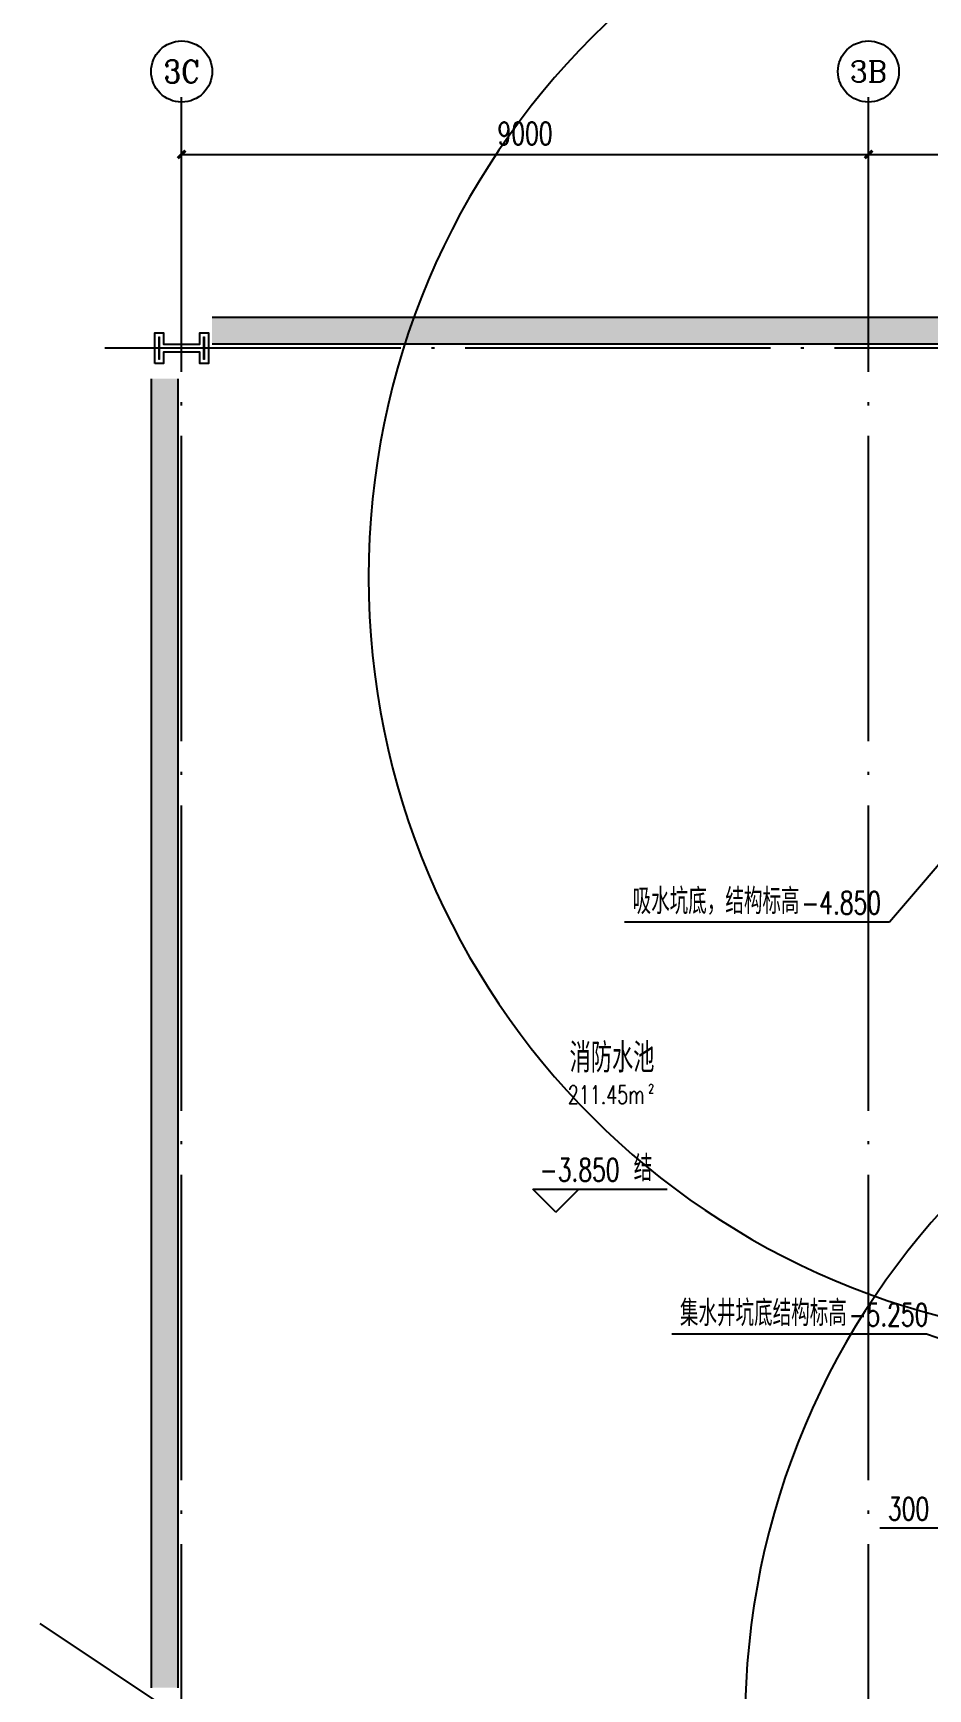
# Model space of a CAD drawing. Extents: x -821772 to -21949, y 506164 to 1049594.
# Drawn here: x -118800 to -107076, y 583055 to 604747 of the extents above; entities that cross this region are included whole.
import ezdxf
from ezdxf.enums import TextEntityAlignment as Align
from ezdxf.xclip import XClip

# ---------------------------------------------------------------- set-up
doc = ezdxf.new("R2010")
doc.units = 0
doc.header["$LTSCALE"] = 1000
doc.header["$MEASUREMENT"] = 0
doc.header["$XCLIPFRAME"] = 2
doc.linetypes.add('10平面20250807_t3$0$DOTE', pattern=[2.42, 2, -0.2, 0.02, -0.2])
doc.layers.get('Defpoints').update_dxf_attribs({"color": 210})
for name, color, linetype in [('10平面20250807_t3$0$A-AXIS-D', 8, 'Continuous'), ('10平面20250807_t3$0$A-AXIS-DOTE', 8, '10平面20250807_t3$0$DOTE'), ('10平面20250807_t3$0$A-HATCH-2', 8, 'Continuous'), ('10平面20250807_t3$0$A-LIN-V', 8, 'Continuous'), ('10平面20250807_t3$0$A-防火门窗', 8, 'Continuous'), ('10平面20250807_t3$0$AS-COLN', 8, 'Continuous'), ('10平面20250807_t3$0$AS-WALL', 8, 'Continuous'), ('10平面20250807_t3$0$PUB_TEXT', 8, 'Continuous'), ('10平面20250807_t3$0$SB_ZF消火栓', 10, 'Continuous'), ('10平面20250807_t3$0$SB_ZF消火栓M', 10, 'Continuous'), ('10平面20250807_t3$0$建-墙-填充', 8, 'Continuous'), ('10平面20250807_t3$0$建-标高', 8, 'Continuous')]:
    doc.layers.add(name, color=color, linetype=linetype)
doc.layers.add('10平面20250807_t3$0$S-col', color=8, linetype='Continuous', lineweight=0)
doc.styles.add('10平面20250807_t3$0$_TCH_AXIS', font='COMPLEX', dxfattribs={"bigfont": 'GBCBIG'})
doc.styles.add('10平面20250807_t3$0$_TCH_DIM_T3', font='SIMPLEX', dxfattribs={"width": 0.705882, "bigfont": 'GBCBIG'})
doc.styles.add('10平面20250807_t3$0$A-AREA', font='SIMPLEX', dxfattribs={"bigfont": 'GBCBIG'})
doc.styles.add('10平面20250807_t3$0$A-STANDARD', font='SIMPLEX', dxfattribs={"bigfont": 'GBCBIG'})
doc.dimstyles.new('10平面20250807_t3$0$_TCH_ARCH&&100', dxfattribs={"dimtxt": 297.5, "dimasz": 100, "dimexe": 100, "dimexo": 100, "dimgap": 126.25, "dimtad": 1, "dimdec": 0, "dimzin": 0, "dimdsep": 46, "dimtxsty": '10平面20250807_t3$0$_TCH_DIM_T3', "dimblk": '10平面20250807_t3$0$_ArchTick', "dimcen": 0.09, "dimclrt": 7, "dimazin": 2, "dimtfac": 1, "dimtdec": 0, "dimtix": 1, "dimtmove": 2, "dimatfit": 3, "dimfxl": 0, "dimtolj": 1, "dimtzin": 0, "dimarcsym": 0})

# ---------------------------------------------------------------- blocks, each defined once
blk = doc.blocks.new('10平面20250807_t3$0$_ArchTick')
at = {"color": 0, "linetype": 'ByBlock', "const_width": 0.4}
blk.add_lwpolyline([(-0.5, -0.5), (0.5, 0.5)], dxfattribs=at)
blk = doc.blocks.new('*D10081')
at = {"layer": '10平面20250807_t3$0$A-AXIS-D', "color": 0, "lineweight": -2}
for p, q in [((103882, -202420), (103882, -201562)), ((103882, -201662), (112882, -201662)), ((112882, -202420), (112882, -201562))]:
    blk.add_line(p, q, dxfattribs=at)
at = {"layer": 'Defpoints', "color": 0}
for p in [(112882, -201662), (103882, -202520), (112882, -202520)]:
    blk.add_point(p, dxfattribs=at)
at = {"layer": '10平面20250807_t3$0$A-AXIS-D', "color": 0, "lineweight": -2, "xscale": 100, "yscale": 100, "zscale": 100, "rotation": 180}
blk.add_blockref('10平面20250807_t3$0$_ArchTick', (103882, -201662), dxfattribs=at)
at = {"layer": '10平面20250807_t3$0$A-AXIS-D', "color": 0, "lineweight": -2, "xscale": 100, "yscale": 100, "zscale": 100}
blk.add_blockref('10平面20250807_t3$0$_ArchTick', (112882, -201662), dxfattribs=at)
at = {"layer": '10平面20250807_t3$0$A-AXIS-D', "color": 7, "insert": (108382, -201387), "char_height": 297.5, "attachment_point": 5, "style": '10平面20250807_t3$0$_TCH_DIM_T3'}
blk.add_mtext('\\A1;9000', dxfattribs=at)
blk = doc.blocks.new('*D10082')
at = {"layer": '10平面20250807_t3$0$A-AXIS-D', "color": 0, "lineweight": -2}
for p, q in [((112882, -202420), (112882, -201562)), ((112882, -201662), (121882, -201662)), ((121882, -202420), (121882, -201562))]:
    blk.add_line(p, q, dxfattribs=at)
at = {"layer": 'Defpoints', "color": 0}
for p in [(121882, -201662), (112882, -202520), (121882, -202520)]:
    blk.add_point(p, dxfattribs=at)
at = {"layer": '10平面20250807_t3$0$A-AXIS-D', "color": 0, "lineweight": -2, "xscale": 100, "yscale": 100, "zscale": 100, "rotation": 180}
blk.add_blockref('10平面20250807_t3$0$_ArchTick', (112882, -201662), dxfattribs=at)
at = {"layer": '10平面20250807_t3$0$A-AXIS-D', "color": 0, "lineweight": -2, "xscale": 100, "yscale": 100, "zscale": 100}
blk.add_blockref('10平面20250807_t3$0$_ArchTick', (121882, -201662), dxfattribs=at)
at = {"layer": '10平面20250807_t3$0$A-AXIS-D', "color": 7, "insert": (117382, -201387), "char_height": 297.5, "attachment_point": 5, "style": '10平面20250807_t3$0$_TCH_DIM_T3'}
blk.add_mtext('\\A1;9000', dxfattribs=at)
blk = doc.blocks.new('10平面20250807_t3$0$A$C5D961328')
at = {"layer": '10平面20250807_t3$0$SB_ZF消火栓'}
blk.add_hatch(color=256, dxfattribs=at).paths.add_polyline_path([(0, 40), (700, 40), (700, 240)])
at = {"layer": '10平面20250807_t3$0$A-LIN-V', "ltscale": 500}
blk.add_circle((350, 40), 10001, dxfattribs=at)
at = {"layer": '10平面20250807_t3$0$SB_ZF消火栓'}
for p, q in [((700, 240), (0, 240)), ((0, 240), (0, 40)), ((700, 240), (0, 40)), ((700, 240), (700, 40)), ((0, 40), (700, 40))]:
    blk.add_line(p, q, dxfattribs=at)
at = {"layer": '10平面20250807_t3$0$SB_ZF消火栓', "color": 1}
blk.add_circle((140, 140), 32.5, dxfattribs=at)
blk = doc.blocks.new('10平面20250807_t3$0$we42342343234')
at = {"layer": '10平面20250807_t3$0$SB_ZF消火栓M', "xscale": -1, "rotation": 180}
blk.add_blockref('10平面20250807_t3$0$A$C5D961328', (-104754, 597660), dxfattribs=at)
at = {"layer": '10平面20250807_t3$0$SB_ZF消火栓M', "xscale": -1}
blk.add_blockref('10平面20250807_t3$0$A$C5D961328', (-99120, 582579), dxfattribs=at)
blk = doc.blocks.new('10平面20250807_t3$0$234243242332')
at = {"layer": '10平面20250807_t3$0$SB_ZF消火栓'}
blk.add_blockref('10平面20250807_t3$0$we42342343234', (0, 0), dxfattribs=at)
blk = doc.blocks.new('10平面20250807_t3$0$_FZH')
at = {"layer": '10平面20250807_t3$0$A-HATCH-2'}
blk.add_lwpolyline([(-0.437, -0.25), (-0.437, 0.25), (-0.297, 0.25), (-0.297, 0.067), (0.298, 0.067), (0.298, 0.25), (0.438, 0.25), (0.438, -0.25), (0.298, -0.25), (0.298, -0.068), (-0.297, -0.068), (-0.297, -0.25)], close=True, dxfattribs=at)
at = {"layer": '10平面20250807_t3$0$S-col'}
blk.add_lwpolyline([(-0.375, -0.188), (-0.375, 0.187), (-0.36, 0.187), (-0.36, 0.005), (0.36, 0.005), (0.36, 0.187), (0.375, 0.187), (0.375, -0.188), (0.36, -0.188), (0.36, -0.005), (-0.36, -0.005), (-0.36, -0.188)], close=True, dxfattribs=at)
blk = doc.blocks.new('10平面20250807_t3$0$dote')
at = {"layer": '10平面20250807_t3$0$A-AXIS-D'}
for centre in [(103882.2, -200576), (112882.2, -200576)]:
    blk.add_circle(centre, 400, dxfattribs=at)
at = {"layer": '10平面20250807_t3$0$A-AXIS-DOTE', "ltscale": 2}
for p, q in [((73878.2, -202050), (103882.2, -222150)), ((126116.4, -204200), (102876.4, -204200))]:
    blk.add_line(p, q, dxfattribs=at)
for points in [[(103882.2, -223870), (103882.2, -200910)], [(112882.2, -223870), (112882.2, -200910)]]:
    blk.add_lwpolyline(points, dxfattribs=at)
at = {"layer": '10平面20250807_t3$0$PUB_TEXT', "style": '10平面20250807_t3$0$_TCH_AXIS'}
for s, height, p, p2 in [('3C', 294.28, (103644, -200723.2), (104120.4, -200723.2)), ('3B', 282.17, (112640.3, -200717.1), (113124.1, -200717.1))]:
    blk.add_text(s, height=height, dxfattribs=at).set_placement(p, p2, align=Align.FIT)
at = {"layer": '10平面20250807_t3$0$A-AXIS-D'}
for base, p1, p2, picture, middle in [((112882.2, -201662.2), (103882.2, -202520.2), (112882.2, -202520.2), '*D10081', (108382.2, -201387.2)), ((121882.2, -201662.2), (112882.2, -202520.2), (121882.2, -202520.2), '*D10082', (117382.2, -201387.2))]:
    dim = blk.add_linear_dim(base=base, p1=p1, p2=p2, angle=0, dimstyle='10平面20250807_t3$0$_TCH_ARCH&&100', override={"dimgap": 0}, dxfattribs=at)
    dim.commit()
    dim.dimension.update_dxf_attribs({"geometry": picture, "text_midpoint": middle, "dimtype": 129})
blk = doc.blocks.new('10平面20250807_t3')
at = {"layer": '10平面20250807_t3$0$建-墙-填充'}
for points in [[(-116454.2, 601019.9), (-116454.2, 600669.9), (-105254.2, 600669.9), (-105104.2, 600786.6), (-105104.2, 601019.9)], [(-117254.2, 583070), (-116904.2, 583070), (-116904.2, 600219.9), (-117254.2, 600219.9)]]:
    blk.add_hatch(color=256, dxfattribs=at).paths.add_polyline_path(points)
at = {"layer": '10平面20250807_t3$0$AS-COLN'}
for p, q in [((-105104.2, 601019.9), (-116454.2, 601019.9)), ((-105254.2, 600669.9), (-116454.2, 600669.9)), ((-117254.2, 600219.9), (-117254.2, 583070)), ((-116904.2, 600219.9), (-116904.2, 583070))]:
    blk.add_line(p, q, dxfattribs=at)
at = {"layer": '10平面20250807_t3$0$建-标高'}
for p, q in [((-105830, 595140), (-107580, 593100)), ((-107580, 593100), (-111050, 593100)), ((-111950.6, 589300), (-112250.6, 589600)), ((-112250.6, 589600), (-110490.6, 589600)), ((-111950.6, 589300), (-111650.6, 589600)), ((-107092.5, 587703.3), (-110430, 587703.3)), ((-104310, 586720), (-107092.5, 587703.3)), ((-105710, 585160), (-107704.1, 585160))]:
    blk.add_line(p, q, dxfattribs=at)
at = {"layer": '10平面20250807_t3$0$AS-COLN', "xscale": 800, "yscale": 800, "zscale": 800}
blk.add_blockref('10平面20250807_t3$0$_FZH', (-116854.2, 600619.9), dxfattribs=at)
at = {"layer": '10平面20250807_t3$0$AS-WALL'}
blk.add_blockref('10平面20250807_t3$0$dote', (-220736.4, 804820), dxfattribs=at)
at = {"layer": '10平面20250807_t3$0$SB_ZF消火栓', "linetype": 'Continuous'}
blk.add_blockref('10平面20250807_t3$0$234243242332', (0, 0), dxfattribs=at)
at = {"layer": '10平面20250807_t3$0$A-防火门窗', "style": '10平面20250807_t3$0$A-AREA'}
blk.add_text('消防水池', height=385.82, dxfattribs=at).set_placement((-111770.3, 591129.9))
at = {"layer": '10平面20250807_t3$0$A-防火门窗', "style": '10平面20250807_t3$0$A-AREA', "width": 0.705882}
for s, height, p in [('211.45m', 238, (-111794.4, 590720.4)), ('2', 119, (-110738.4, 590860.4))]:
    blk.add_text(s, height=height, dxfattribs=at).set_placement(p)
at = {"layer": '10平面20250807_t3$0$PUB_TEXT', "style": '10平面20250807_t3$0$A-STANDARD'}
for s, height, p in [('吸水坑底，结构标高', 337.59, (-110945, 593205)), ('结', 337.6, (-110930, 589705)), ('集水井坑底结构标高', 337.59, (-110325, 587808.3))]:
    blk.add_text(s, height=height, dxfattribs=at).set_placement(p)
at = {"layer": '10平面20250807_t3$0$PUB_TEXT', "style": '10平面20250807_t3$0$A-STANDARD', "width": 0.705882}
for s, p in [('-4.850', (-108733.3, 593205)), ('-3.850', (-112160, 589705)), ('-5.250', (-108113.3, 587808.3)), ('300', (-107599.1, 585265))]:
    blk.add_text(s, height=297.5, dxfattribs=at).set_placement(p)

msp = doc.modelspace()

# ---------------------------------------------------------------- block references
at = {"ltscale": 100}
ref = msp.add_blockref('10平面20250807_t3', (0, 0), dxfattribs=at)
XClip(ref).set_block_clipping_path([(-386212.6353242097, 506163.79756496), (-21948.7593967821, 884998.2285294847)])

doc.saveas('drawing.dxf')
